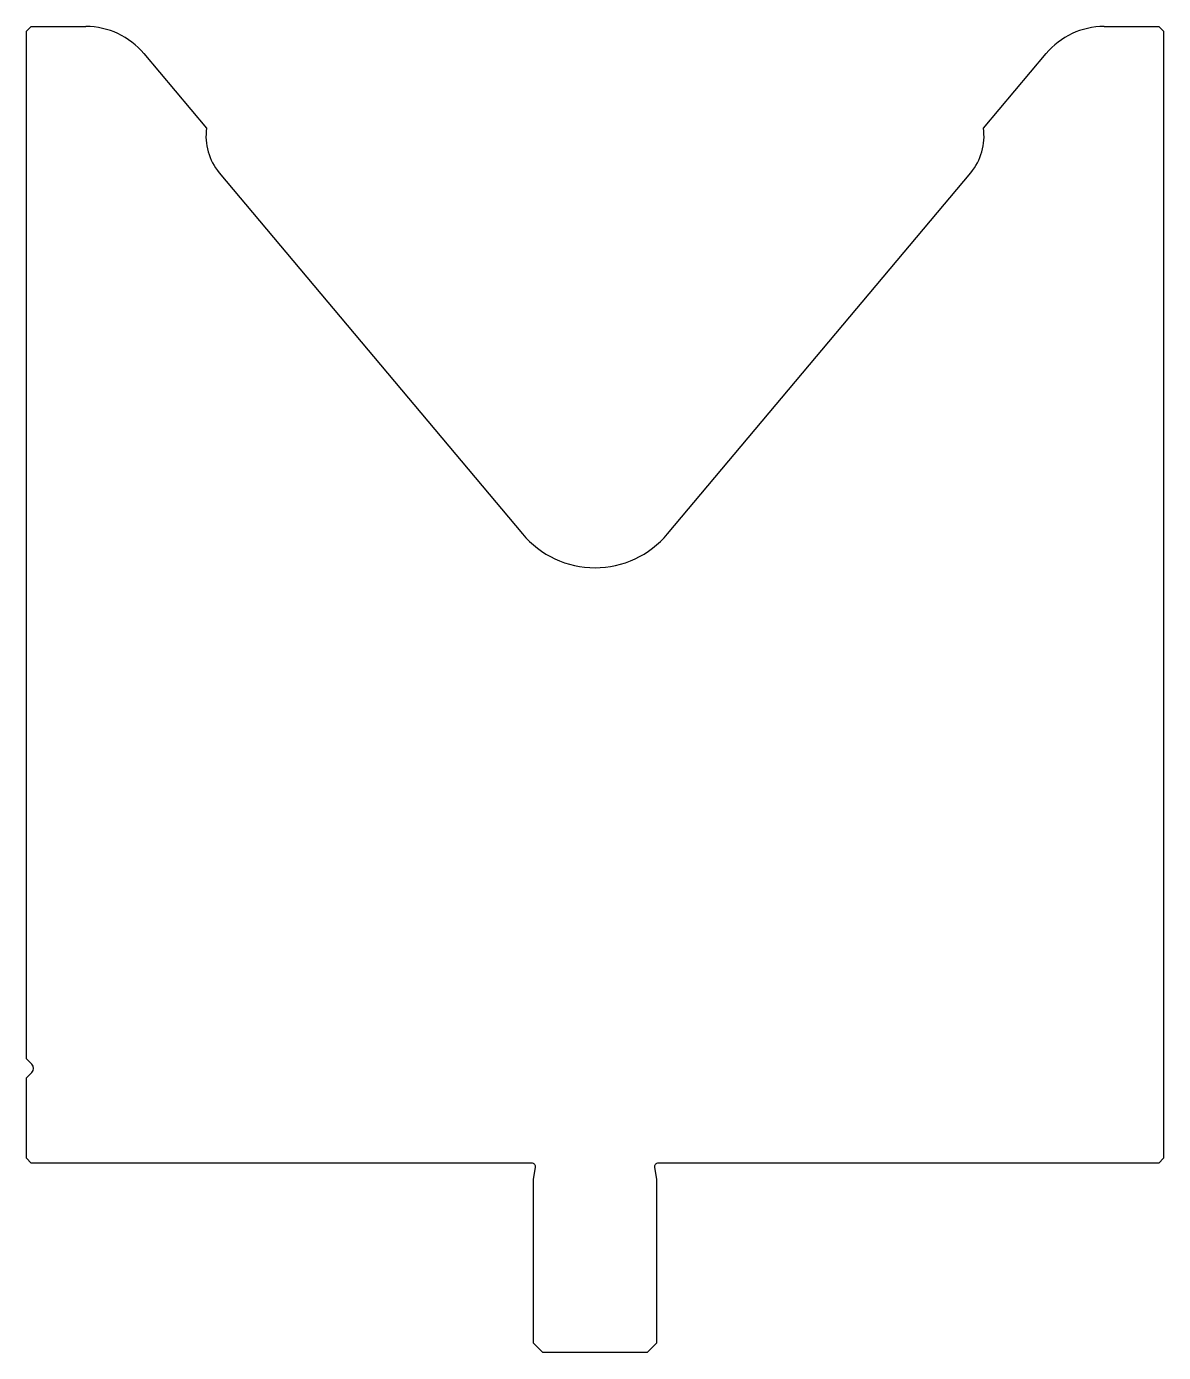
# Model space of a CAD drawing. Header units: metres. Extents: x -58 to 62, y -61 to 79.
import ezdxf

# ---------------------------------------------------------------- set-up
doc = ezdxf.new("R2010")
doc.units = ezdxf.units.M

msp = doc.modelspace()

# ---------------------------------------------------------------- linework, layer by layer
for p, q in [((-57.819079, 78.659925), (-58.319079, 78.159925)), ((-57.819079, 78.659925), (-52.04954, 78.659925)), ((55.411383, 78.659925), (61.180921, 78.659925)), ((61.680921, 78.159925), (61.180921, 78.659925)), ((-58.319079, -30.340075), (-58.319079, 78.159925)), ((61.680921, 78.159925), (61.680921, -40.840075)), ((-45.921184, 75.802226), (-39.319079, 67.934143)), ((42.680921, 67.934143), (49.283027, 75.802226)), ((-37.976534, 63.222712), (-5.979523, 25.09016)), ((9.341366, 25.09016), (41.338377, 63.222712)), ((-57.743343, -30.915811), (-58.319079, -30.340075)), ((-58.319079, -32.340075), (-57.743343, -31.764339)), ((-58.319079, -40.840075), (-58.319079, -32.340075)), ((-58.319079, -40.840075), (-57.819079, -41.340075)), ((-4.99578, -41.340075), (-57.819079, -41.340075)), ((-4.819079, -43.04146), (-4.601857, -41.809534)), ((7.9637, -41.809534), (8.180921, -43.04146)), ((61.180921, -41.340075), (8.357623, -41.340075)), ((61.180921, -41.340075), (61.680921, -40.840075)), ((-4.819079, -60.340075), (-4.819079, -43.04146)), ((8.180921, -43.04146), (8.180921, -60.340075)), ((-4.819079, -60.340075), (-3.819079, -61.340075)), ((7.180921, -61.340075), (-3.819079, -61.340075)), ((7.180921, -61.340075), (8.180921, -60.340075))]:
    msp.add_line(p, q)
for centre, radius, start, end in [((-52.04954, 70.659925), 8, 40, 90), ((55.411383, 70.659925), 8, 90, 140), ((-33.380267, 67.079438), 6, 171.810315, 220), ((36.74211, 67.079438), 6, 320, 8.189685), ((1.680921, 31.518036), 10, 220, 320), ((-58.167607, -31.340075), 0.6, 315, 45), ((-4.99578, -41.740075), 0.4, 350, 90), ((8.357623, -41.740075), 0.4, 90, 190)]:
    msp.add_arc(centre, radius, start, end)

doc.saveas('drawing.dxf')
